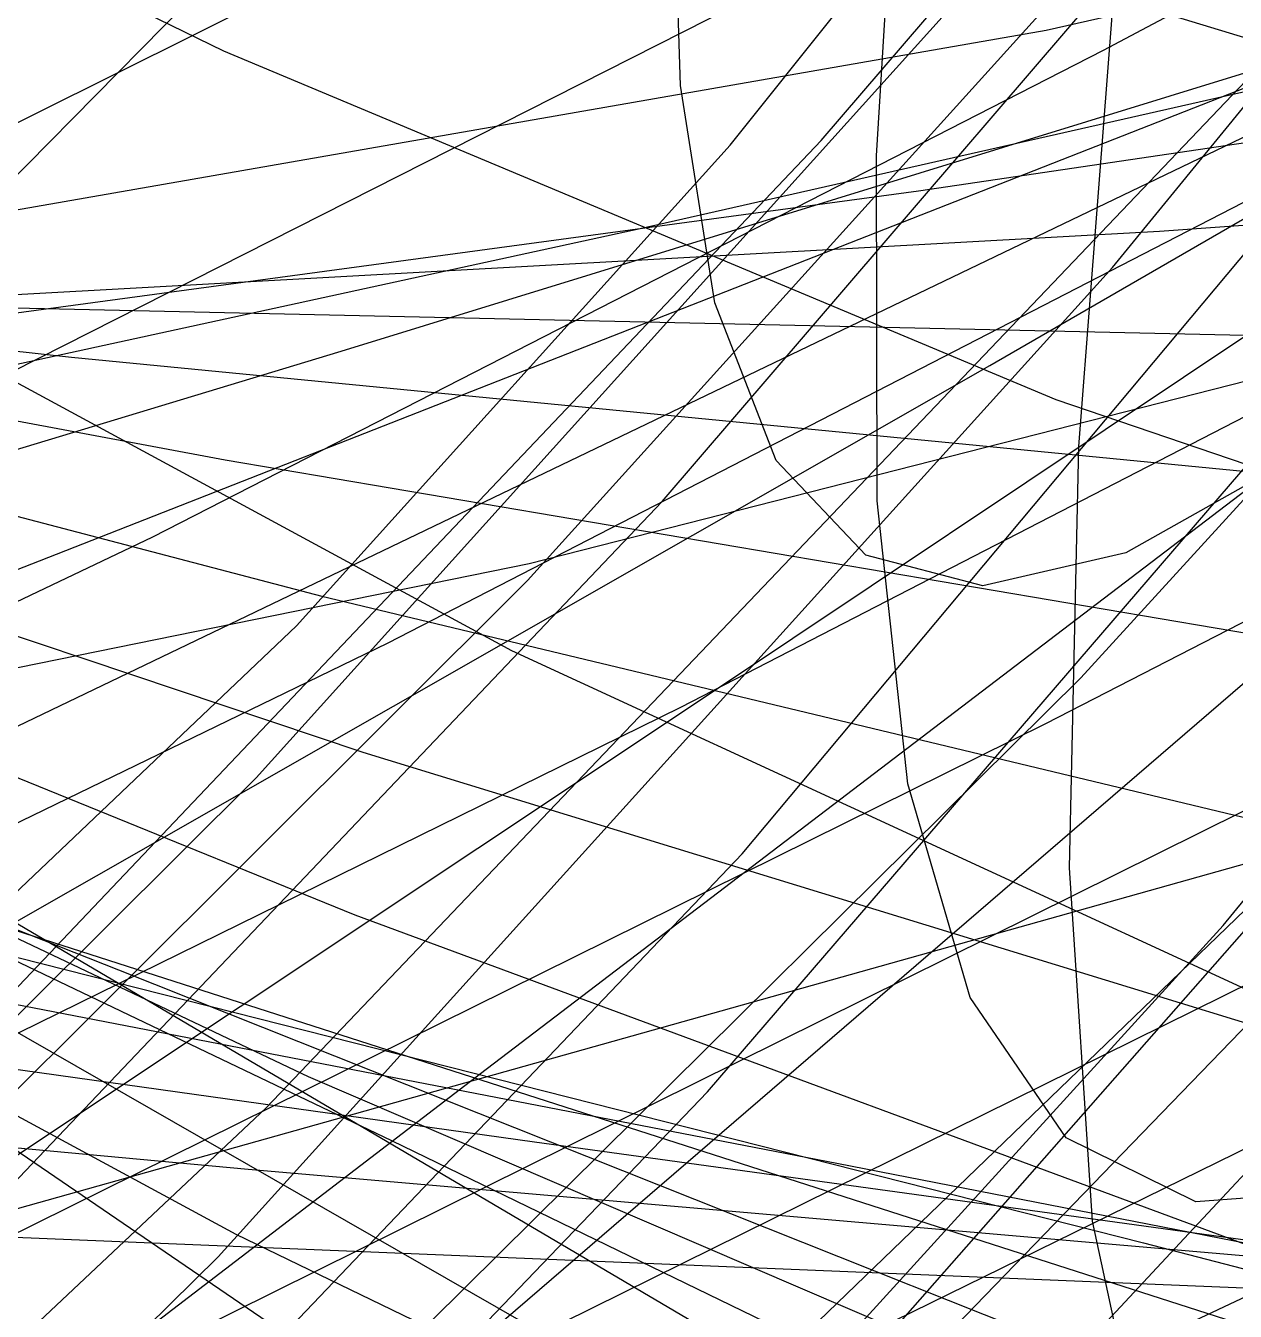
# Model space of a CAD drawing. Header units: metres. Extents: x 6 to 209, y 2 to 206.
# Drawn here: x 106.15 to 112.7, y 84.44 to 91.41 of the extents above; entities that cross this region are included whole.
import ezdxf

# ---------------------------------------------------------------- set-up
doc = ezdxf.new("R2010")
doc.units = ezdxf.units.M

msp = doc.modelspace()

# ---------------------------------------------------------------- linework, layer by layer
for points in [[(74.0183, 111.8718), (69.0396, 103.9035), (64.8927, 96.28), (61.754, 89.252), (59.7738, 83.0427), (59.071, 77.8395), (59.7286, 73.7879), (61.7897, 70.9865), (65.2556, 69.484), (70.0851, 69.2774), (76.1951, 70.313), (83.4625, 72.4883), (91.7281, 75.6565), (100.801, 79.6321), (110.4645, 84.1977), (120.4828, 89.1132), (130.6086, 94.1239), (140.5905, 98.9712), (150.1812, 103.4018), (159.1453, 107.1777)], [(84.0317, 111.5517), (82.6018, 103.4831), (81.4389, 95.8685), (80.6622, 88.9183), (80.3754, 82.8207), (80.6617, 77.7362), (81.5811, 73.792), (83.1667, 71.078), (85.4239, 69.6442), (88.3286, 69.499), (91.8287, 70.6097), (95.8445, 72.9036), (100.2717, 76.271), (104.9845, 80.5693), (109.8402, 85.6283), (114.6832, 91.2562), (119.3513, 97.2469), (123.6806, 103.3867), (127.512, 109.4627)], [(81.407, 111.3621), (79.6329, 103.2642), (78.2038, 95.7034), (77.2463, 88.8827), (76.8676, 82.9805), (77.1516, 78.1453), (78.1545, 74.4908), (79.9031, 72.0923), (82.3928, 70.9847), (85.5875, 71.1617), (89.4205, 72.5763), (93.7962, 75.143), (98.5935, 78.741), (103.6697, 83.2189), (108.8651, 88.4001), (114.0091, 94.0894), (118.9253, 100.0799), (123.4384, 106.1604)], [(80.6159, 111.1696), (78.25, 102.0024), (76.3027, 93.4399), (74.9262, 85.7079), (74.2499, 79.0048), (74.3745, 73.4957), (75.368, 69.3066), (77.2631, 66.5211), (80.0548, 65.178), (83.7007, 65.2701), (88.1217, 66.7453), (93.2048, 69.5089), (98.8062, 73.4272), (104.7567, 78.3325), (110.8671, 84.0298), (116.935, 90.3033), (122.7516, 96.9244), (128.1095, 103.6599), (132.8095, 110.2803)], [(69.1591, 110.3102), (64.0332, 101.8787), (59.8714, 93.9059), (56.8559, 86.6507), (55.1385, 80.3391), (54.8352, 75.1567), (56.0215, 71.2422), (58.7288, 68.6829), (62.9428, 67.512), (68.6032, 67.7078), (75.6051, 69.1948), (83.8015, 71.847), (93.0079, 75.4932), (103.0077, 79.9233), (113.5589, 84.8965), (124.4015, 90.1508), (135.2658, 95.4125), (145.8813, 100.4074), (155.9844, 104.8706)], [(82.5297, 110.2223), (81.0661, 102.4307), (79.9151, 95.1547), (79.1925, 88.5926), (78.9966, 82.9191), (79.4041, 78.28), (80.4669, 74.7871), (82.2094, 72.515), (84.6274, 71.4986), (87.6876, 71.7327), (91.3282, 73.1721), (95.4609, 75.7336), (99.9736, 79.2994), (104.7341, 83.7216), (109.5943, 88.8271), (114.3957, 94.4243), (118.9745, 100.31), (123.1675, 106.2763)], [(79.7871, 105.8013), (78.0786, 97.7707), (76.8259, 90.4371), (76.1496, 83.9932), (76.1465, 78.6025), (76.8861, 74.3939), (78.4071, 71.4583), (80.716, 69.8454), (83.7858, 69.5626), (87.557, 70.5752), (91.9391, 72.808), (96.8135, 76.1484), (102.0374, 80.4507), (107.4486, 85.5415), (112.8713, 91.2258), (118.1217, 97.2945), (123.0151, 103.5315), (127.372, 109.7213)], [(87.8779, 108.9914), (84.4568, 103.4604), (81.5503, 98.11), (79.2796, 93.1192), (77.7507, 88.6497), (77.0499, 84.8407), (77.2406, 81.8041), (78.3611, 79.6201), (80.4221, 78.3351), (83.4066, 77.9601), (87.2691, 78.4702), (91.9375, 79.8059), (97.3141, 81.8757), (103.2795, 84.5593), (109.6951, 87.7123), (116.4081, 91.172), (123.2558, 94.7631), (130.0708, 98.3045), (136.6864, 101.6165), (142.9418, 104.5273)], [(83.4206, 105.2764), (87.1572, 101.3945), (91.39, 97.4861), (95.9618, 93.6823), (100.7082, 90.1156), (105.4633, 86.9152), (110.0652, 84.2026), (114.3622, 82.0872), (118.2178, 80.6623), (121.5154, 80.0015), (124.1621, 80.1565), (126.0918, 81.1544), (127.2676, 82.9971), (127.6822, 85.6607), (127.3584, 89.0963), (126.3476, 93.231), (124.7277, 97.9706), (122.5999, 103.2022), (120.0849, 108.7982)], [(81.1619, 108.4514), (79.6133, 100.6941), (78.4368, 93.5297), (77.7482, 87.1502), (77.6434, 81.7219), (78.1944, 77.3797), (79.446, 74.2234), (81.414, 72.3143), (84.0839, 71.6734), (87.4108, 72.2813), (91.3212, 74.0791), (95.7142, 76.9712), (100.466, 80.8282), (105.4328, 85.4926), (110.4568, 90.7838), (115.3707, 96.5053), (120.0042, 102.4512), (124.1897, 108.4137)], [(97.3827, 108.4685), (96.8268, 103.912), (96.3623, 99.5545), (96.0502, 95.5184), (95.9448, 91.9151), (96.0911, 88.8409), (96.523, 86.3743), (97.2618, 84.5732), (98.3156, 83.4736), (99.6779, 83.0882), (101.3285, 83.4068), (103.2337, 84.3964), (105.3472, 86.0029), (107.6121, 88.1532), (109.9623, 90.7582), (112.3253, 93.7156), (114.6242, 96.9144), (116.7809, 100.2381), (118.7185, 103.5694), (120.3645, 106.7942)], [(82.0011, 108.3662), (77.2686, 103.326), (73.4225, 98.6537), (70.6255, 94.4303), (69.0023, 90.725), (68.6348, 87.594), (69.5595, 85.0784), (71.765, 83.2039), (75.1931, 81.9799), (79.7397, 81.3999), (85.2589, 81.442), (91.5675, 82.0701), (98.4517, 83.2353), (105.6741, 84.8778), (112.9823, 86.9295), (120.1177, 89.316), (126.8246, 91.9598), (132.8593, 94.7826), (137.9985, 97.7081), (142.048, 100.6647), (144.8489, 103.5876), (146.2839, 106.4209)], [(80.1033, 108.4033), (78.0833, 99.8329), (76.5023, 91.9155), (75.4956, 84.8596), (75.1755, 78.8454), (75.6259, 74.019), (76.8995, 70.4882), (79.0147, 68.3187), (81.955, 67.533), (85.6688, 68.1094), (90.0709, 69.9837), (95.0452, 73.052), (100.4484, 77.174), (106.115, 82.1792), (111.8627, 87.8725), (117.4992, 94.0415), (122.8282, 100.4642), (127.6573, 106.9165)], [(83.6609, 108.1589), (79.9889, 102.0518), (76.9398, 96.2125), (74.6446, 90.8341), (73.215, 86.0885), (72.7399, 82.1208), (73.2813, 79.0437), (74.8717, 76.9339), (77.513, 75.8298), (81.1749, 75.73), (85.7964, 76.5937), (91.2866, 78.3425), (97.5272, 80.8635), (104.3765, 84.0137), (111.6733, 87.6253), (119.2419, 91.5122), (126.8975, 95.4772), (134.4523, 99.3192), (141.7209, 102.8411), (148.5268, 105.8573)], [(84.1303, 108.0172), (82.816, 99.9513), (81.8103, 92.421), (81.2278, 85.6339), (81.1658, 79.773), (81.7005, 74.9909), (82.8828, 71.405), (84.7367, 69.0935), (87.2575, 68.093), (90.4114, 68.398), (94.1362, 69.9611), (98.3432, 72.695), (102.9199, 76.476), (107.7335, 81.1485), (112.6355, 86.5308), (117.4669, 92.4214), (122.0634, 98.6067), (126.2611, 104.868)], [(82.5074, 106.913), (81.1938, 99.2202), (80.2294, 92.1155), (79.7236, 85.7919), (79.7673, 80.4172), (80.4285, 76.1277), (81.7499, 73.0246), (83.7462, 71.1701), (86.4036, 70.5863), (89.6791, 71.2544), (93.5024, 73.1158), (97.7772, 76.0744), (102.3849, 80.0003), (107.1881, 84.7347), (112.0352, 90.0955), (116.766, 95.884), (121.217, 101.8922), (125.227, 107.9096)], [(94.6298, 107.5654), (93.876, 101.4993), (93.2739, 95.7455), (92.9044, 90.4655), (92.8383, 85.8045), (93.1332, 81.8868), (93.8311, 78.8116), (94.9564, 76.6504), (96.5149, 75.444), (98.4929, 75.2024), (100.8579, 75.9041), (103.559, 77.4974), (106.5286, 79.9028), (109.6849, 83.0157), (112.9345, 86.7104), (116.1753, 90.8449), (119.3007, 95.266), (122.2027, 99.8145), (124.7762, 104.3315)], [(80.6942, 107.3826), (76.6217, 103.1935), (73.4884, 99.3393), (71.4246, 95.8804), (70.5221, 92.8674), (70.8308, 90.3403), (72.3566, 88.3273), (75.0609, 86.8446), (78.8617, 85.8958), (83.6366, 85.4728), (89.2267, 85.5556), (95.4419, 86.1139), (102.0678, 87.1083), (108.8732, 88.4915), (115.6179, 90.2104), (122.0614, 92.208), (127.9715, 94.4253), (133.1321, 96.8032), (137.3517, 99.285), (140.4693, 101.8176), (142.3611, 104.3534)], [(75.1273, 107.3657), (81.0845, 102.7048), (87.8375, 97.8172), (95.1324, 92.7691), (102.6956, 87.6313), (110.2441, 82.4776), (117.4955, 77.383), (124.1778, 72.4221), (130.0398, 67.6672)], [(79.0254, 107.0493), (75.1378, 100.3842), (71.9932, 94.0863), (69.7308, 88.3616), (68.4671, 83.3901), (68.2914, 79.3202), (69.2619, 76.263), (71.4035, 74.2889), (74.7061, 73.4254), (79.1243, 73.6561), (84.5785, 74.9217), (90.9569, 77.1227), (98.1185, 80.123), (105.8975, 83.7551), (114.1086, 87.827), (122.552, 92.129), (131.0203, 96.4417), (139.305, 100.5449), (147.2026, 104.2254), (154.5215, 107.2854)], [(71.9542, 58.9274), (76.0682, 63.1903), (81.3642, 67.761), (87.6416, 72.5768), (94.6644, 77.5701), (102.1702, 82.6699), (109.8788, 87.804), (117.5033, 92.8998), (124.7595, 97.8867), (131.3765, 102.6971), (137.1064, 107.2679)], [(70.2253, 95.5244), (77.0825, 94.5889), (84.4206, 93.3542), (92.0336, 91.937), (99.7071, 90.4615), (107.2256, 89.0541), (114.3792, 87.8389), (120.9706, 86.9318), (126.8218, 86.4366), (131.7797, 86.4399), (135.7209, 87.0079), (138.5557, 88.1833), (140.2305, 89.9831), (140.7296, 92.3977), (140.0749, 95.3904), (138.3248, 98.8986), (135.5717, 102.8353), (131.9387, 107.0919)], [(79.8944, 107.1105), (76.4872, 103.6546), (74.0488, 100.4861), (72.6785, 97.6488), (72.4377, 95.1792), (73.3468, 93.1061), (75.3848, 91.4495), (78.4897, 90.2204), (82.5607, 89.4212), (87.4611, 89.0456), (93.0237, 89.0789), (99.056, 89.4992), (105.3473, 90.2781), (111.676, 91.3816), (117.8171, 92.7719), (123.5507, 94.4082), (128.6694, 96.2485), (132.9857, 98.2507), (136.3389, 100.3742), (138.6009, 102.5808), (139.6805, 104.8364)], [(97.0369, 107.118), (94.8922, 103.6394), (93.0379, 100.238), (91.5499, 97.0285), (90.4956, 94.1164), (89.9316, 91.5941), (89.9009, 89.5378), (90.4319, 88.0048), (91.5366, 87.0314), (93.2103, 86.632), (95.4309, 86.7984), (98.1597, 87.5006), (101.3425, 88.6874), (104.9107, 90.2889), (108.7836, 92.2191), (112.8709, 94.3788), (117.0751, 96.6599), (121.2949, 98.949), (125.4283, 101.1319), (129.3756, 103.0981), (133.0427, 104.7445)], [(62.3194, 106.9983), (61.3209, 104.1576), (61.8326, 101.458), (63.8578, 98.9223), (67.3483, 96.5605), (72.2051, 94.3708), (78.2823, 92.3402), (85.3919, 90.4458), (93.3097, 88.6567), (101.7834, 86.9356), (110.5413, 85.2415), (119.3014, 83.5317), (127.7812, 81.7646), (135.7074, 79.9016), (142.8257, 77.9098), (148.9092, 75.764), (153.7664, 73.448)], [(70.0435, 62.9697), (74.8792, 67.0473), (80.8561, 71.3358), (87.7557, 75.7847), (95.327, 80.3414), (103.2949, 84.9527), (111.3704, 89.5649), (119.2609, 94.1256), (126.6803, 98.5839), (133.3595, 102.8917), (139.0559, 107.0041)], [(74.4071, 55.2653), (77.7842, 59.5912), (82.3659, 64.3201), (87.9711, 69.3801), (94.3817, 74.6918), (101.3507, 80.1703), (108.6105, 85.7272), (115.8833, 91.2725), (122.8906, 96.7175), (129.3633, 101.9766), (135.0519, 106.9693)], [(83.0699, 106.6098), (86.4583, 103.2966), (90.4123, 99.9227), (94.783, 96.5966), (99.4106, 93.4306), (104.1304, 90.5361), (108.7781, 88.0204), (113.1962, 85.9826), (117.2387, 84.5097), (120.777, 83.674), (123.7036, 83.5301), (125.9362, 84.1128), (127.4202, 85.4358), (128.1302, 87.4908), (128.071, 90.248), (127.277, 93.6561), (125.8107, 97.6444), (123.7599, 102.125), (121.2346, 106.9948)], [(60.3043, 106.7169), (61.1886, 103.9695), (63.6094, 101.3058), (67.5001, 98.7356), (72.7435, 96.2594), (79.1751, 93.8697), (86.5892, 91.552), (94.7456, 89.2858), (103.3783, 87.047), (112.204, 84.8093), (120.9327, 82.5459), (129.2773, 80.232), (136.9635, 77.8461), (143.7399, 75.3717), (149.3861, 72.7989), (153.7208, 70.1258)], [(98.5179, 106.645), (98.0951, 102.9773), (97.7638, 99.5107), (97.5718, 96.3418), (97.5604, 93.5568), (97.7627, 91.2285), (98.2024, 89.4143), (98.8927, 88.1544), (99.8357, 87.4705), (101.0218, 87.3654), (102.4304, 87.8233), (104.0305, 88.8104), (105.7812, 90.2765), (107.6338, 92.1569), (109.5329, 94.3748), (111.4186, 96.8442), (113.2288, 99.4732), (114.9008, 102.1671), (116.3743, 104.8316)], [(61.1024, 106.5662), (63.8953, 103.7233), (68.145, 100.8868), (73.7163, 98.0623), (80.4273, 95.2506), (88.0564, 92.4484), (96.3497, 89.6489), (105.0298, 86.8439), (113.8053, 84.0241), (122.3815, 81.1814), (130.47, 78.3092), (137.7995, 75.4042), (144.1248, 72.4674), (149.2353, 69.5046), (152.9629, 66.5273)], [(72.9823, 90.4199), (80.5752, 90.5065), (88.6493, 90.3866), (96.9636, 90.1508), (105.27, 89.8949), (113.321, 89.7159), (120.8785, 89.7076), (127.7216, 89.9563), (133.6539, 90.5374), (138.5104, 91.5115), (142.1622, 92.9217), (144.5211, 94.7917), (145.5424, 97.1233), (145.2256, 99.8968), (143.6141, 103.0703), (140.7937, 106.581)], [(125.9095, 94.0847), (124.5157, 91.816), (123.011, 89.6088), (121.4482, 87.5418), (119.8797, 85.691), (118.3556, 84.1268), (116.9218, 82.9115), (115.6187, 82.0972), (114.4794, 81.7235), (113.5291, 81.8164), (112.784, 82.3869), (112.251, 83.4304), (111.9274, 84.927), (111.8015, 86.8418), (111.8528, 89.1258), (112.053, 91.7177), (112.3675, 94.5459), (112.7567, 97.5303), (113.1773, 100.5857), (113.5849, 103.6241), (113.9348, 106.5577)], [(94.7272, 106.4216), (92.3862, 102.5148), (90.4032, 98.7382), (88.8618, 95.2181), (87.8346, 92.0689), (87.3811, 89.3891), (87.5449, 87.2577), (88.3523, 85.7318), (89.8107, 84.8443), (91.9082, 84.6029), (94.6135, 84.9901), (97.8767, 85.9638), (101.6307, 87.4594), (105.7928, 89.3915), (110.2675, 91.6579), (114.9493, 94.143), (119.7256, 96.7226), (124.481, 99.2681), (129.1, 101.6516), (133.4713, 103.7511), (137.491, 105.4544)], [(72.865, 106.2423), (78.8882, 102.079), (85.8116, 97.7337), (93.3834, 93.2527), (101.3289, 88.6851), (109.3597, 84.0828), (117.1845, 79.499), (124.5191, 74.9877), (131.097, 70.6026)], [(74.2551, 71.0394), (80.8541, 74.9231), (88.3017, 78.8879), (96.335, 82.8995), (104.6701, 86.9244), (113.0132, 90.9305), (121.0698, 94.8867), (128.5563, 98.7635), (135.209, 102.5329), (140.7943, 106.168)], [(64.7366, 106.0771), (69.2856, 102.9188), (75.1065, 99.6898), (82.0021, 96.4019), (89.7374, 93.0659), (98.0477, 89.6916), (106.6476, 86.2889), (115.2417, 82.8682), (123.5343, 79.4412), (131.24, 76.0213), (138.094, 72.6241), (143.8612, 69.2678), (148.3443, 65.9735), (151.3912, 62.765)], [(69.9189, 106.0068), (74.8977, 103.4716), (80.2113, 100.5199), (85.7343, 97.2978), (91.3351, 93.9616), (96.8802, 90.6717), (102.2384, 87.5867), (107.2847, 84.8575), (111.9042, 82.6213), (115.9956, 80.9968), (119.4741, 80.0792), (122.2739, 79.9367), (124.3498, 80.608), (125.6786, 82.1002), (126.259, 84.3886), (126.1116, 87.4172), (125.2773, 91.1006), (123.8157, 95.3266), (121.8029, 99.9603), (119.3281, 104.8485)], [(72.4496, 97.4123), (79.1425, 95.8886), (86.2137, 94.084), (93.4705, 92.129), (100.7149, 90.1599), (107.7497, 88.3138), (114.3853, 86.723), (120.4459, 85.5093), (125.7748, 84.7799), (130.2397, 84.622), (133.7367, 85.1003), (136.1933, 86.2531), (137.5708, 88.0911), (137.8647, 90.5964), (137.1047, 93.7226), (135.353, 97.3962), (132.7019, 101.5187), (129.27, 105.9699)], [(69.1625, 105.8648), (66.2456, 102.6856), (64.6451, 99.7143), (64.4406, 97.0009), (65.6653, 94.5788), (68.3044, 92.465), (72.2952, 90.6592), (77.5289, 89.1454), (83.8546, 87.8924), (91.0838, 86.8563), (98.9967, 85.9826), (107.3501, 85.2088), (115.8852, 84.468), (124.3367, 83.6916), (132.4417, 82.8126), (139.9486, 81.7693), (146.6261, 80.5076), (152.2707, 78.9843)], [(85.6774, 104.6271), (89.3155, 101.7406), (93.445, 98.8688), (97.9133, 96.1043), (102.5589, 93.5408), (107.2176, 91.2705), (111.7279, 89.3802), (115.9368, 87.9483), (119.7051, 87.0425), (122.912, 86.7166), (125.4599, 87.0087), (127.277, 87.9398), (128.3198, 89.5128), (128.5748, 91.7122), (128.0583, 94.5042), (126.8159, 97.8375), (124.9203, 101.6453), (122.469, 105.8467)], [(95.6683, 105.4448), (95.0606, 100.2092), (94.6097, 95.3002), (94.3832, 90.8546), (94.4387, 86.9931), (94.8218, 83.8167), (95.5634, 81.4035), (96.6791, 79.806), (98.1675, 79.05), (100.0108, 79.1338), (102.1747, 80.0285), (104.6096, 81.6795), (107.2521, 84.0088), (110.0273, 86.9175), (112.8511, 90.2903), (115.6333, 93.9989), (118.2808, 97.9071), (120.7007, 101.8756), (122.8039, 105.767)], [(74.0983, 105.6332), (70.0473, 98.4538), (66.8685, 91.7519), (64.7082, 85.7436), (63.6853, 80.6144), (63.8871, 76.5129), (65.3658, 73.5457), (68.1358, 71.7739), (72.1726, 71.2111), (77.4131, 71.8233), (83.757, 73.5306), (91.0694, 76.2104), (99.185, 79.702), (107.9128, 83.8131), (117.0421, 88.327), (126.3492, 93.0108), (135.6042, 97.6245), (144.5782, 101.93), (153.0511, 105.7002)], [(68.5861, 80.2459), (75.6645, 82.4318), (83.5568, 84.5022), (92.0073, 86.4832), (100.7415, 88.4067), (109.4755, 90.308), (117.9259, 92.2235), (125.8196, 94.1891), (132.9034, 96.2373), (138.9521, 98.3956), (143.7769, 100.6842), (147.2317, 103.1147), (149.2174, 105.6887)], [(71.1654, 87.5153), (78.7137, 88.313), (86.8546, 88.9166), (95.3385, 89.3964), (103.9046, 89.8288), (112.29, 90.2923), (120.2385, 90.8644), (127.5094, 91.6175), (133.8856, 92.6159), (139.1807, 93.9126), (143.2455, 95.5462), (145.9728, 97.5393), (147.3004, 99.8967), (147.2136, 102.6044), (145.7449, 105.6293)], [(74.6906, 78.8687), (82.2653, 81.6227), (90.5031, 84.3299), (99.1291, 86.9991), (107.855, 89.642), (116.3895, 92.2725), (124.4483, 94.9046), (131.7642, 97.5513), (138.0961, 100.2233), (143.2377, 102.9272), (147.0242, 105.6647)], [(88.4368, 104.633), (85.7048, 99.7795), (83.5031, 95.1965), (81.9303, 91.0343), (81.0692, 87.4248), (80.983, 84.4766), (81.7132, 82.2714), (83.2777, 80.861), (85.6696, 80.2659), (88.8571, 80.4746), (92.7839, 81.4443), (97.3709, 83.1021), (102.5183, 85.3488), (108.1086, 88.0617), (114.01, 91.1002), (120.0807, 94.3101), (126.173, 97.5306), (132.1385, 100.5993), (137.8319, 103.3591), (143.1165, 105.6642)], [(125.5773, 101.8132), (125.0087, 100.1525), (124.21, 98.3307), (123.2164, 96.4063), (122.0679, 94.4434), (120.8079, 92.5094), (119.4816, 90.6724), (118.1342, 88.9992), (116.8097, 87.5526), (115.549, 86.3894), (114.3887, 85.558), (113.3596, 85.0968), (112.4859, 85.0326), (111.7844, 85.3797), (111.264, 86.1392), (110.9252, 87.2985), (110.7606, 88.8321), (110.7553, 90.7017), (110.8871, 92.858), (111.128, 95.2419), (111.4451, 97.7864), (111.8023, 100.419), (112.1611, 103.0638), (112.483, 105.6443)], [(91.8668, 105.6061), (89.3272, 101.2385), (87.2254, 97.065), (85.6524, 93.224), (84.6861, 89.839), (84.3885, 87.0139), (84.8026, 84.8298), (85.9515, 83.3419), (87.8362, 82.5781), (90.4361, 82.5376), (93.7084, 83.1913), (97.59, 84.4831), (101.9984, 86.3321), (106.8348, 88.6356), (111.9866, 91.2731), (117.3312, 94.1106), (122.7392, 97.0061), (128.0793, 99.8147), (133.2217, 102.3941), (138.0426, 104.6103)], [(69.6626, 84.0994), (77.0396, 85.6066), (85.1214, 86.9501), (93.6534, 88.1785), (102.3659, 89.3464), (110.9836, 90.5116), (119.2351, 91.7323), (126.8619, 93.0638), (133.6276, 94.5561), (139.3257, 96.2508), (143.7868, 98.179), (146.8838, 100.3595), (148.5366, 102.7967), (148.7143, 105.4802)], [(81.0534, 105.4961), (79.7101, 98.0088), (78.7665, 91.1729), (78.3289, 85.1709), (78.4833, 80.1585), (79.2912, 76.2585), (80.7868, 73.5577), (82.9759, 72.1042), (85.8342, 71.9058), (89.3087, 72.9302), (93.3186, 75.1068), (97.7576, 78.329), (102.4981, 82.4586), (107.3948, 87.3308), (112.2898, 92.7603), (117.0185, 98.5476), (121.4146, 104.4866)], [(84.7811, 105.4327), (88.0789, 102.9672), (91.9398, 100.5038), (96.2202, 98.1171), (100.764, 95.884), (105.4085, 93.8812), (109.9903, 92.1827), (114.3508, 90.8567), (118.3415, 89.9637), (121.83, 89.5538), (124.7038, 89.6651), (126.8745, 90.322), (128.2807, 91.5343), (128.8902, 93.2965), (128.7008, 95.5879), (127.7402, 98.373), (126.0648, 101.602), (123.7575, 105.2129)], [(74.6323, 98.7832), (81.0866, 96.7352), (87.8267, 94.4368), (94.6746, 92.0295), (101.4493, 89.659), (107.9727, 87.4697), (114.0756, 85.5986), (119.6027, 84.1705), (124.418, 83.2926), (128.4086, 83.0503), (131.4884, 83.504), (133.6003, 84.6859), (134.7182, 86.5988), (134.8467, 89.2159), (134.0212, 92.4806), (132.3054, 96.3088), (129.7895, 100.5915), (126.5862, 105.1982)], [(67.8407, 104.9599), (72.9914, 102.835), (78.5578, 100.2577), (84.404, 97.3662), (90.3858, 94.3101), (96.3554, 91.2457), (102.1658, 88.3292), (107.6754, 85.7113), (112.753, 83.5311), (117.2808, 81.9108), (121.1592, 80.9514), (124.3085, 80.728), (126.6723, 81.2875), (128.218, 82.6462), (128.9381, 84.7888), (128.8495, 87.6691), (127.9927, 91.2111), (126.4301, 95.3113), (124.2431, 99.8426), (121.5291, 104.6583)], [(74.2014, 75.0272), (81.3398, 78.3936), (89.2394, 81.7709), (97.629, 85.1454), (106.2204, 88.5059), (114.7188, 91.8427), (122.8327, 95.1474), (130.2846, 98.4121), (136.8205, 101.6285), (142.2188, 104.7875)], [(60.9351, 104.6048), (65.5914, 103.5256), (70.8858, 101.8558), (76.688, 99.7052), (82.8522, 97.2021), (89.2212, 94.4882), (95.6321, 91.7136), (101.9211, 89.0306), (107.9291, 86.5876), (113.5062, 84.5241), (118.5169, 82.9646), (122.8442, 82.0142), (126.3928, 81.7539), (129.0925, 82.238), (130.8996, 83.4913), (131.7982, 85.5078), (131.8003, 88.251), (130.9444, 91.6545), (129.2944, 95.6242), (126.9366, 100.0416), (123.9765, 104.7673)], [(70.8837, 104.7344), (76.8592, 101.0544), (83.829, 97.2494), (91.5476, 93.3469), (99.7433, 89.3755), (108.1271, 85.3654), (116.4032, 81.3482), (124.2796, 77.3565), (131.4781, 73.424)], [(64.1211, 104.6988), (62.8093, 101.8036), (62.955, 99.1139), (64.5771, 96.6575), (67.6446, 94.447), (72.0771, 92.4803), (77.7475, 90.7417), (84.486, 89.203), (92.0861, 87.8253), (100.3113, 86.5614), (108.9034, 85.3582), (117.5911, 84.1596), (126.0995, 82.9093), (134.1593, 81.5536), (141.5165, 80.0445), (147.9405, 78.3416), (153.2326, 76.4152)], [(68.0667, 93.0736), (74.9938, 92.7773), (82.5121, 92.1787), (90.4045, 91.3781), (98.4423, 90.4842), (106.3925, 89.6098), (114.0257, 88.867), (121.1235, 88.3625), (127.4864, 88.1932), (132.9396, 88.4417), (137.3391, 89.1732), (140.5762, 90.4321), (142.5809, 92.2397), (143.3237, 94.5933), (142.8167, 97.4652), (141.1119, 100.8035), (138.2998, 104.5334)], [(71.65, 104.3048), (68.545, 100.9978), (66.6806, 97.9311), (66.1468, 95.1627), (66.9895, 92.7334), (69.2087, 90.6652), (72.7583, 88.9615), (77.5474, 87.6078), (83.443, 86.5722), (90.2744, 85.8082), (97.839, 85.2563), (105.9089, 84.8474), (114.2387, 84.5057), (122.5739, 84.1527), (130.6592, 83.7102), (138.2477, 83.1041), (145.1087, 82.2682), (151.0362, 81.1465)], [(129.8023, 47.3701), (122.5231, 44.6501), (115.2757, 42.3439), (108.3123, 40.5432), (101.8721, 39.3307), (96.1726, 38.7766), (91.4022, 38.9361), (87.7133, 39.8473), (85.2176, 41.5291), (83.9817, 43.9806), (84.025, 47.1803), (85.3195, 51.0866), (87.7907, 55.6386), (91.3204, 60.7574), (95.7514, 66.3485), (100.8932, 72.3045), (106.5288, 78.5077), (112.423, 84.8338), (118.3307, 91.1555), (124.0064, 97.3459), (129.2126, 103.2824)], [(126.4115, 45.3773), (118.5871, 43.2309), (110.7498, 41.4888), (103.1745, 40.2202), (96.1244, 39.4874), (89.8418, 39.3424), (84.5397, 39.8256), (80.3943, 40.9638), (77.5387, 42.7688), (76.0584, 45.237), (75.9882, 48.3485), (77.3115, 52.0679), (79.9604, 56.3444), (83.819, 61.1133), (88.727, 66.2973), (94.4859, 71.8089), (100.8663, 77.5523), (107.6161, 83.4259), (114.4694, 89.3257), (121.1568, 95.1471), (127.4144, 100.7885)], [(131.9371, 47.7169), (124.4681, 45.0834), (116.8751, 42.8149), (109.4249, 40.9961), (102.3763, 39.7049), (95.9715, 39.0097), (90.4269, 38.9663), (85.9261, 39.6158), (82.6133, 40.9833), (80.5879, 43.0761), (79.9019, 45.8834), (80.5573, 49.3757), (82.507, 53.5058), (85.656, 58.2096), (89.8654, 63.4078), (94.9571, 69.0078), (100.721, 74.9063), (106.9218, 80.9924), (113.3085, 87.1502), (119.6228, 93.2625), (125.609, 99.2138)], [(116.1798, 92.2155), (115.0696, 90.9261), (114.0001, 89.8575), (113.0032, 89.0533), (112.1067, 88.549), (111.3329, 88.3713), (110.6982, 88.5362), (110.2127, 89.0491), (109.8793, 89.9037), (109.6943, 91.0828), (109.6475, 92.5581)]]:
    msp.add_lwpolyline(points)

doc.saveas('drawing.dxf')
